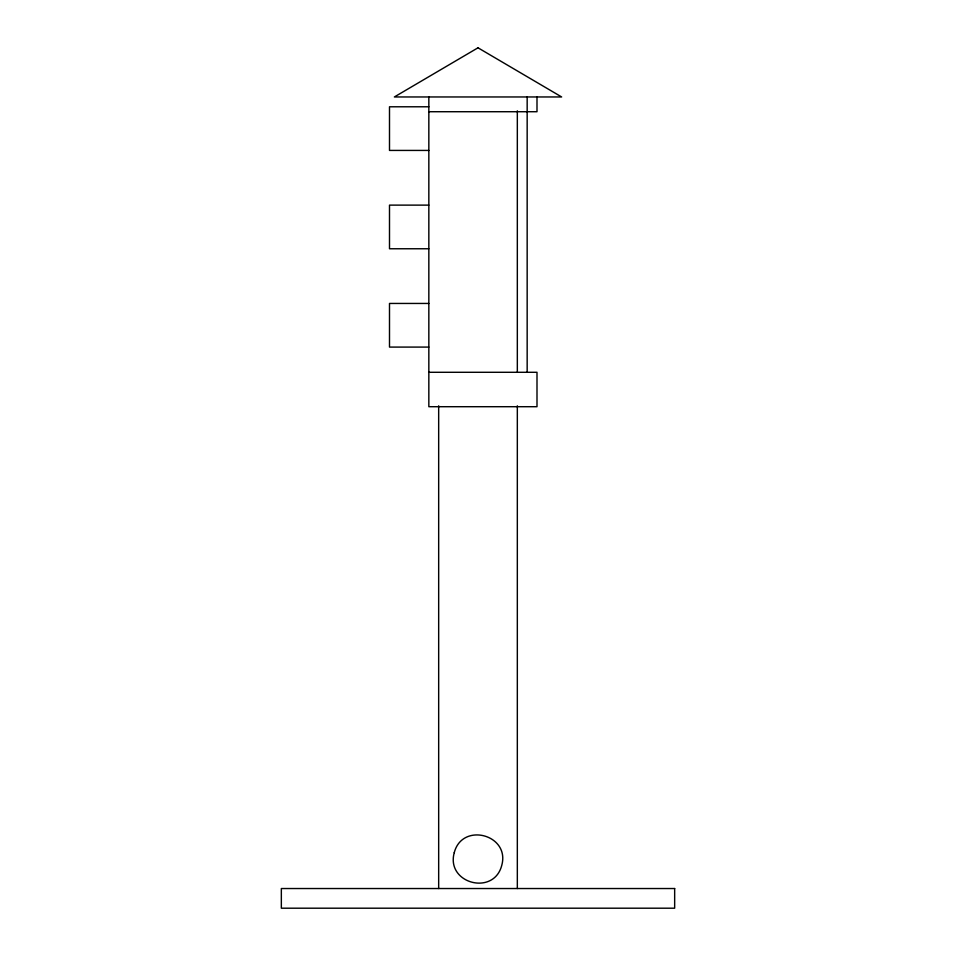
<?xml version="1.0" encoding="UTF-8"?>
<svg xmlns="http://www.w3.org/2000/svg" width="956" height="956" viewBox="0 0 956 956"><rect width="100%" height="100%" fill="white"/><g stroke="black" fill="none" stroke-linecap="round" stroke-linejoin="round"><path stroke-width="1.43" d="M428.838 106.785L389.498 106.785L389.498 150.427L428.838 150.427M428.838 111.721L536.997 111.721L536.997 96.962M428.838 205.122L389.498 205.122L389.498 248.763L428.838 248.763M428.838 303.446L389.498 303.446L389.498 347.088L428.838 347.088M428.838 372.29L536.997 372.29L536.997 406.706L428.838 406.706L428.838 96.962M527.162 96.962L527.162 371.729M517.327 110.824L517.327 372.29M517.327 405.81L517.327 888.53M438.673 405.81L438.673 888.53M454.255 852.668C445.675 883.416 493.798 896.31 501.745 865.395C510.325 834.648 462.202 821.754 454.255 852.668M478 47.8L394.362 96.962L561.638 96.962L478 47.8M674.661 888.53L281.339 888.53L281.339 908.2L674.661 908.2L674.661 888.53"/></g></svg>
